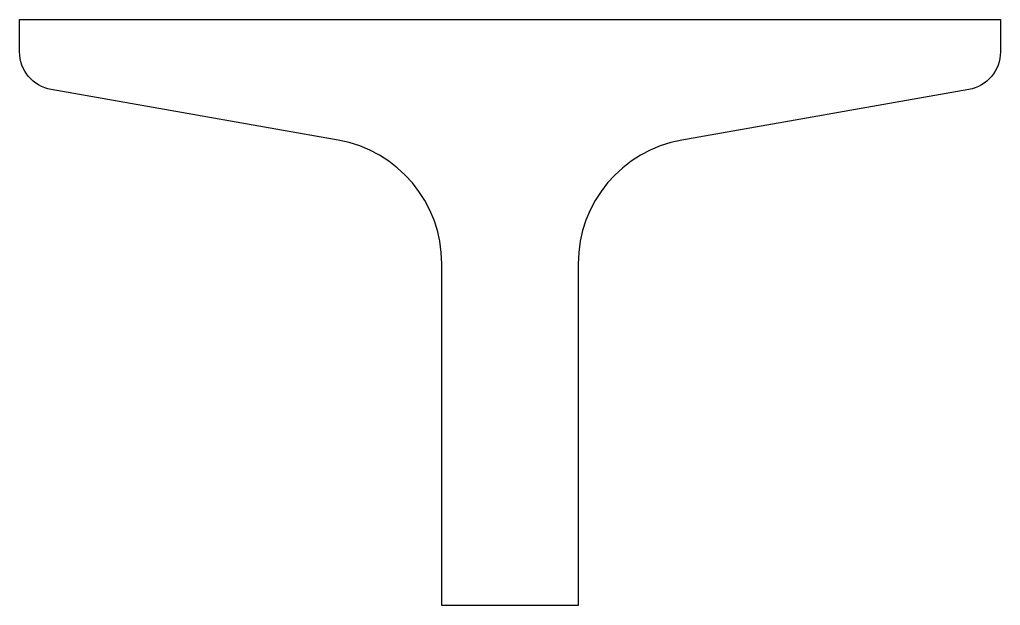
# Model space of a CAD drawing. Header units: inches. Extents: x -1.26 to 1.26, y -0.75 to 0.75.
import ezdxf

# ---------------------------------------------------------------- set-up
doc = ezdxf.new("R2010")
doc.units = ezdxf.units.IN
doc.layers.add('steel', color=7, linetype='Continuous')

msp = doc.modelspace()

# ---------------------------------------------------------------- linework, layer by layer
at = {"layer": 'steel'}
msp.add_lwpolyline([(1.255, 0.6676, -0.36397), (1.1739, 0.571), (0.4401, 0.4416, 0.36397), (0.1745, 0.125), (0.1745, -0.75), (-0.1745, -0.75), (-0.1745, 0.125, 0.36397), (-0.4401, 0.4416), (-1.1739, 0.571, -0.36397), (-1.255, 0.6676), (-1.255, 0.75), (1.255, 0.75)], format="xyb", close=True, dxfattribs=at)

doc.saveas('drawing.dxf')
